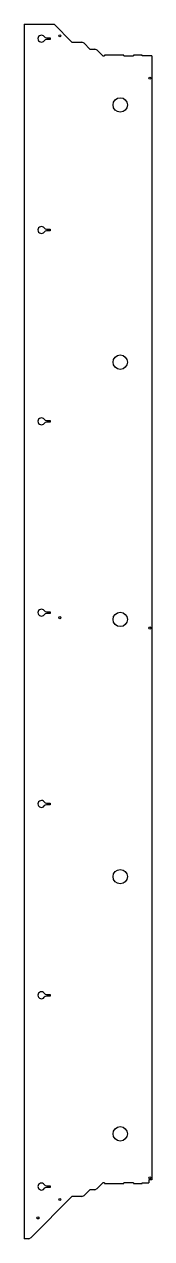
# Model space of a CAD drawing. Header units: millimetres. Extents: x -16 to 206, y -946 to 1162.
import ezdxf

# ---------------------------------------------------------------- set-up
doc = ezdxf.new("R2010")
doc.units = ezdxf.units.MM

msp = doc.modelspace()

# ---------------------------------------------------------------- linework, layer by layer
at = {"color": 7, "linetype": 'Continuous', "lineweight": 25}
for p, q in [((-15.9, 1162), (-15.9, -946)), ((-15.9, 1162), (36, 1162)), ((36, 1162), (67, 1131)), ((22.8, 1138.5), (29, 1138.5)), ((29, 1138.5), (29, 1135.5)), ((29, 1135.5), (22.8, 1135.5)), ((67, 1131), (84.3, 1131)), ((88.2, 1129), (84.3, 1131)), ((88.2, 1129), (98.2, 1119)), ((98.2, 1119), (107, 1119)), ((110.9, 1117), (107, 1119)), ((110.9, 1117), (120.9, 1107)), ((120.9, 1107), (123.7, 1107)), ((123.7, 1108.2), (123.7, 1107)), ((157.2, 1108.2), (123.7, 1108.2)), ((157.2, 1107), (157.2, 1108.2)), ((157.2, 1107), (174.2, 1107)), ((174.2, 1108.2), (174.2, 1107)), ((189.2, 1108.2), (174.2, 1108.2)), ((189.2, 1107), (189.2, 1108.2)), ((206, 1107), (189.2, 1107)), ((206, 1107), (206, -844)), ((22.8, 806.4), (29, 806.4)), ((29, 803.4), (22.8, 803.4)), ((29, 806.4), (29, 803.4)), ((22.8, 474.3), (29, 474.3)), ((29, 471.3), (22.8, 471.3)), ((29, 474.3), (29, 471.3)), ((22.8, 142.2), (29, 142.2)), ((29, 139.2), (22.8, 139.2)), ((29, 142.2), (29, 139.2)), ((22.8, -189.9), (29, -189.9)), ((29, -192.9), (22.8, -192.9)), ((29, -189.9), (29, -192.9)), ((22.8, -522), (29, -522)), ((29, -525), (22.8, -525)), ((29, -522), (29, -525)), ((22.8, -854), (29, -854)), ((29, -857), (22.8, -857)), ((29, -854), (29, -857)), ((98.2, -861), (88.2, -871)), ((107, -861), (98.2, -861)), ((107, -861), (110.9, -859)), ((120.9, -849), (110.9, -859)), ((123.7, -849), (120.9, -849)), ((123.7, -849), (123.7, -850.2)), ((123.7, -850.2), (157.2, -850.2)), ((174.2, -849), (157.2, -849)), ((157.2, -850.2), (157.2, -849)), ((174.2, -849), (174.2, -850.2)), ((174.2, -850.2), (189.2, -850.2)), ((189.2, -849), (201, -849)), ((189.2, -850.2), (189.2, -849)), ((206, -844), (201, -844)), ((201, -844), (201, -849)), ((67, -873), (-4, -944)), ((84.3, -873), (67, -873)), ((84.3, -873), (88.2, -871)), ((-7.9, -946), (-15.9, -946)), ((-7.9, -946), (-4, -944))]:
    msp.add_line(p, q, dxfattribs=at)
for centre, radius in [((46, 1142), 1.8), ((202.5, 1068.5), 1.8), ((151.2, 1022), 12.5), ((151.2, 575.5), 12.5), ((46, 131.9), 1.8), ((151.2, 128.9), 12.5), ((202.5, 114), 1.8), ((151.2, -317.6), 12.5), ((151.2, -764), 12.5), ((202.5, -840.5), 1.8), ((46, -878), 1.8), ((8, -910), 1.8)]:
    msp.add_circle(centre, radius, dxfattribs=at)
for centre, radius, start, end in [((14, 1137), 6, 36.2215, 323.7785), ((22.8, 1143.5), 5, 216.2215, 270), ((22.8, 1130.5), 5, 90, 143.7785), ((14, 804.9), 6, 36.2215, 323.7785), ((22.8, 811.4), 5, 216.2215, 270), ((22.8, 798.4), 5, 90, 143.7785), ((14, 472.8), 6, 36.2215, 323.7785), ((22.8, 479.3), 5, 216.2215, 270), ((22.8, 466.3), 5, 90, 143.7785), ((14, 140.7), 6, 36.2215, 323.7785), ((22.8, 147.2), 5, 216.2215, 270), ((22.8, 134.2), 5, 90, 143.7785), ((14, -191.4), 6, 36.2215, 323.7785), ((22.8, -184.9), 5, 216.2215, 270), ((22.8, -197.9), 5, 90, 143.7785), ((14, -523.5), 6, 36.2215, 323.7785), ((22.8, -517), 5, 216.2215, 270), ((22.8, -530), 5, 90, 143.7785), ((14, -855.5), 6, 36.2215, 323.7785), ((22.8, -849), 5, 216.2215, 270), ((22.8, -862), 5, 90, 143.7785)]:
    msp.add_arc(centre, radius, start, end, dxfattribs=at)

doc.saveas('drawing.dxf')
